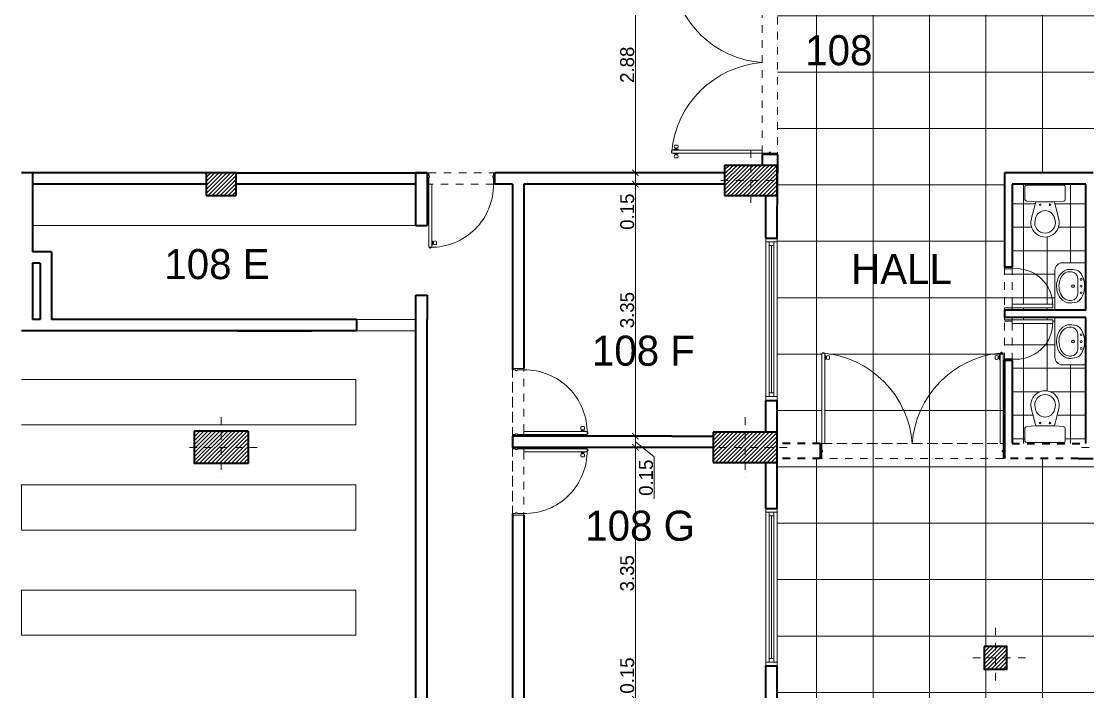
# Model space of a CAD drawing. Header units: millimetres. Extents: x 189.5 to 285.5, y -15 to 51.
# Drawn here: x 224.15 to 238.32, y 19.89 to 28.8 of the extents above; entities that cross this region are included whole.
import ezdxf
from ezdxf.enums import TextEntityAlignment as Align

# ---------------------------------------------------------------- set-up
doc = ezdxf.new("R2010")
doc.units = ezdxf.units.MM
doc.header["$LTSCALE"] = 0.005
doc.header["$MEASUREMENT"] = 0
for name, pattern in [('ACAD_ISO02W100', [15, 12, -3]), ('ACAD_ISO10W100', [18, 12, -3, 0, -3]), ('HIDDEN', [0.375, 0.25, -0.125])]:
    doc.linetypes.add(name, pattern=pattern)
for name, color, linetype, lineweight in [('Aux', 1, 'Continuous', 9), ('columna', 6, 'Continuous', 40), ('cotas', 1, 'Continuous', 15), ('ejes', 1, 'ACAD_ISO10W100', 9), ('Hatch', 11, 'Continuous', 9), ('muebles', 2, 'Continuous', 20), ('muro', 5, 'Continuous', 40), ('proy', 1, 'ACAD_ISO02W100', 9), ('pu-ven', 2, 'Continuous', 20), ('reforzamiento', 5, 'ACAD_ISO10W100', 40)]:
    doc.layers.add(name, color=color, linetype=linetype, lineweight=lineweight)
doc.layers.add('text', color=1, linetype='Continuous')
doc.styles.get("Standard").update_dxf_attribs({"font": 'ERASMD.TTF', "height": 0.185})
doc.dimstyles.get("Standard").update_dxf_attribs({"dimtxt": 0.15, "dimasz": 0.085, "dimexe": 0.07, "dimexo": 0.4, "dimgap": 0.015, "dimtad": 1, "dimzin": 1, "dimdsep": 46, "dimtxsty": 'Standard', "dimblk": 'ARCHTICK', "dimcen": 0, "dimclrd": 256, "dimclre": 256, "dimclrt": 2, "dimadec": 0, "dimazin": 0, "dimtfac": 1, "dimtix": 1, "dimtmove": 0, "dimatfit": 0, "dimfxl": 1, "dimlwd": -1, "dimlwe": -1, "dimarcsym": 0})
pattern_1 = [(45, (-337.533465, 81.375706), (-0.0265165043, 0.0265165043), [])]
pattern_2 = [(0, (-337.5335, 81.3757), (0, 0.75), []), (90, (-337.5335, 81.3757), (-0.75, 5e-17), [])]

# ---------------------------------------------------------------- blocks, each defined once
blk = doc.blocks.new('_ArchTick')
at = {"color": 0, "linetype": 'ByBlock', "const_width": 0.15}
blk.add_lwpolyline([(-0.5, -0.5), (0.5, 0.5)], dxfattribs=at)
blk = doc.blocks.new('*D203')
at = {"layer": 'cotas', "transparency": 16777216}
for p, q in [((232.408, 29.661), (232.238, 29.661)), ((232.308, 29.661), (232.308, 26.786)), ((232.273, 26.786), (232.238, 26.786))]:
    blk.add_line(p, q, dxfattribs=at)
at = {"layer": 'Defpoints', "color": 0, "transparency": 16777216}
for p in [(232.808, 29.661), (232.308, 26.786), (232.673, 26.786)]:
    blk.add_point(p, dxfattribs=at)
at = {"layer": 'cotas', "transparency": 16777216, "xscale": 0.085, "yscale": 0.085, "zscale": 0.085}
for p, rotation in [((232.308, 29.661), 90), ((232.308, 26.786), 270)]:
    blk.add_blockref('_ArchTick', p, dxfattribs=dict(at, rotation=rotation))
at = {"layer": 'cotas', "color": 2, "transparency": 16777216, "insert": (232.2, 28.224), "char_height": 0.185, "attachment_point": 5, "rotation": 90}
blk.add_mtext('2.88', dxfattribs=at)
blk = doc.blocks.new('*D204')
at = {"layer": 'cotas', "transparency": 16777216}
for p, q in [((232.273, 26.786), (232.238, 26.786)), ((232.308, 26.786), (232.308, 26.871)), ((232.308, 26.786), (232.308, 26.636)), ((232.273, 26.636), (232.238, 26.636)), ((232.308, 26.636), (232.308, 26.551))]:
    blk.add_line(p, q, dxfattribs=at)
at = {"layer": 'Defpoints', "color": 0, "transparency": 16777216}
for p in [(232.673, 26.786), (232.308, 26.636), (232.673, 26.636)]:
    blk.add_point(p, dxfattribs=at)
at = {"layer": 'cotas', "transparency": 16777216, "xscale": 0.085, "yscale": 0.085, "zscale": 0.085}
for p, rotation in [((232.308, 26.786), 270), ((232.308, 26.636), 90)]:
    blk.add_blockref('_ArchTick', p, dxfattribs=dict(at, rotation=rotation))
at = {"layer": 'cotas', "color": 2, "transparency": 16777216, "insert": (232.2, 26.27), "char_height": 0.185, "attachment_point": 5, "rotation": 90}
blk.add_mtext('0.15', dxfattribs=at)
blk = doc.blocks.new('*D205')
at = {"layer": 'cotas', "transparency": 16777216}
for p, q in [((232.273, 26.636), (232.238, 26.636)), ((232.308, 26.636), (232.308, 23.286)), ((232.392, 23.286), (232.238, 23.286))]:
    blk.add_line(p, q, dxfattribs=at)
at = {"layer": 'Defpoints', "color": 0, "transparency": 16777216}
for p in [(232.673, 26.636), (232.308, 23.286), (232.792, 23.286)]:
    blk.add_point(p, dxfattribs=at)
at = {"layer": 'cotas', "transparency": 16777216, "xscale": 0.085, "yscale": 0.085, "zscale": 0.085}
for p, rotation in [((232.308, 26.636), 90), ((232.308, 23.286), 270)]:
    blk.add_blockref('_ArchTick', p, dxfattribs=dict(at, rotation=rotation))
at = {"layer": 'cotas', "color": 2, "transparency": 16777216, "insert": (232.2, 24.961), "char_height": 0.185, "attachment_point": 5, "rotation": 90}
blk.add_mtext('3.35', dxfattribs=at)
blk = doc.blocks.new('*D206')
at = {"layer": 'cotas', "transparency": 16777216}
for p, q in [((232.392, 23.286), (232.238, 23.286)), ((232.308, 23.286), (232.308, 23.371)), ((232.308, 23.286), (232.308, 23.136)), ((232.308, 23.286), (232.308, 23.136)), ((232.392, 23.136), (232.238, 23.136)), ((232.308, 23.211), (232.557, 23.011)), ((232.308, 23.136), (232.308, 23.051)), ((232.557, 23.011), (232.557, 22.452))]:
    blk.add_line(p, q, dxfattribs=at)
at = {"layer": 'Defpoints', "color": 0, "transparency": 16777216}
for p in [(232.792, 23.286), (232.308, 23.136), (232.792, 23.136)]:
    blk.add_point(p, dxfattribs=at)
at = {"layer": 'cotas', "transparency": 16777216, "xscale": 0.085, "yscale": 0.085, "zscale": 0.085}
for p, rotation in [((232.308, 23.286), 270), ((232.308, 23.136), 90)]:
    blk.add_blockref('_ArchTick', p, dxfattribs=dict(at, rotation=rotation))
at = {"layer": 'cotas', "color": 2, "transparency": 16777216, "insert": (232.45, 22.732), "char_height": 0.185, "attachment_point": 5, "rotation": 90}
blk.add_mtext('0.15', dxfattribs=at)
blk = doc.blocks.new('*D207')
at = {"layer": 'cotas', "transparency": 16777216}
for p, q in [((232.392, 23.136), (232.238, 23.136)), ((232.308, 23.136), (232.308, 19.786)), ((232.392, 19.786), (232.238, 19.786))]:
    blk.add_line(p, q, dxfattribs=at)
at = {"layer": 'Defpoints', "color": 0, "transparency": 16777216}
for p in [(232.792, 23.136), (232.308, 19.786), (232.792, 19.786)]:
    blk.add_point(p, dxfattribs=at)
at = {"layer": 'cotas', "transparency": 16777216, "xscale": 0.085, "yscale": 0.085, "zscale": 0.085}
for p, rotation in [((232.308, 23.136), 90), ((232.308, 19.786), 270)]:
    blk.add_blockref('_ArchTick', p, dxfattribs=dict(at, rotation=rotation))
at = {"layer": 'cotas', "color": 2, "transparency": 16777216, "insert": (232.2, 21.461), "char_height": 0.185, "attachment_point": 5, "rotation": 90}
blk.add_mtext('3.35', dxfattribs=at)
blk = doc.blocks.new('*D208')
at = {"layer": 'cotas', "transparency": 16777216}
for p, q in [((232.308, 19.786), (232.308, 19.871)), ((232.392, 19.786), (232.238, 19.786)), ((232.308, 19.786), (232.308, 19.636)), ((232.392, 19.636), (232.238, 19.636)), ((232.308, 19.636), (232.308, 19.551))]:
    blk.add_line(p, q, dxfattribs=at)
at = {"layer": 'Defpoints', "color": 0, "transparency": 16777216}
for p in [(232.792, 19.786), (232.308, 19.636), (232.792, 19.636)]:
    blk.add_point(p, dxfattribs=at)
at = {"layer": 'cotas', "transparency": 16777216, "xscale": 0.085, "yscale": 0.085, "zscale": 0.085}
for p, rotation in [((232.308, 19.786), 270), ((232.308, 19.636), 90)]:
    blk.add_blockref('_ArchTick', p, dxfattribs=dict(at, rotation=rotation))
at = {"layer": 'cotas', "color": 2, "transparency": 16777216, "insert": (232.2, 20.101), "char_height": 0.185, "attachment_point": 5, "rotation": 90}
blk.add_mtext('0.15', dxfattribs=at)

msp = doc.modelspace()

# ---------------------------------------------------------------- hatches: boundary and pattern name
at = {"layer": 'Hatch'}
h = msp.add_hatch(dxfattribs=at)
h.set_pattern_fill('NET', color=256, scale=6, style=0)
h.set_pattern_definition(pattern_2)
h.paths.add_polyline_path([(251.589, 29.636), (251.589, 29.811), (251.542, 29.811), (250.739, 29.811), (247.989, 29.811), (247.989, 29.561), (247.259, 29.561), (247.259, 29.811), (246.739, 29.811), (245.119, 29.811), (244.419, 29.811), (244.419, 34.202), (244.419, 34.202), (244.419, 35.081), (244.419, 35.081), (244.419, 35.231), (244.419, 35.244), (244.419, 35.263), (244.419, 36.131), (244.419, 36.131), (244.419, 40.436), (243.044, 40.436), (243.044, 36.334), (243.044, 36.322), (243.044, 36.302), (243.044, 35.434), (243.044, 35.434), (243.044, 29.811), (241.044, 29.811), (241.026, 29.811), (240.254, 29.811), (239.109, 29.811), (239.109, 29.561), (238.379, 29.561), (238.379, 29.66), (238.361, 29.66), (237.589, 29.66), (237.589, 29.661), (234.194, 29.661), (234.194, 29.586), (234.195, 29.46), (234.195, 29.46), (234.195, 27.05), (234.195, 26.786), (234.192, 25.919), (234.192, 23.761), (234.192, 23.286), (234.192, 23.186), (234.764, 23.186), (234.764, 23.186), (234.784, 23.186), (234.784, 24.393), (234.824, 24.393), (234.824, 24.388, -0.361107), (235.988, 23.186, -0.36511), (237.154, 24.39), (237.154, 24.393), (237.169, 24.393), (237.169, 24.394, -1.126482), (237.186, 24.393), (237.214, 24.393), (237.214, 24.831), (237.214, 24.861), (237.214, 24.961), (237.214, 25.531), (237.214, 26.786), (238.394, 26.786), (238.394, 26.886), (239.094, 26.886), (239.094, 26.779), (239.694, 26.779), (239.694, 26.786), (240.994, 26.786), (240.994, 26.586), (242.094, 26.586), (242.094, 27.09, -0.414214), (242.069, 27.115, -1), (242.119, 27.115, -0.414214), (242.094, 27.09), (242.094, 26.586), (243.294, 26.586), (243.319, 26.586), (243.319, 26.536), (243.969, 26.536), (243.969, 26.586), (243.994, 26.586), (245.494, 26.586), (245.494, 26.786), (247.539, 26.786), (247.539, 26.886), (248.239, 26.886), (248.239, 26.486), (248.189, 26.486), (248.189, 23.186), (248.709, 23.186), (248.709, 24.291), (248.695, 24.319, -0.533094), (248.625, 24.331, -0.533094), (248.695, 24.343), (248.709, 24.371), (248.709, 24.393), (248.749, 24.393), (248.749, 24.388, -0.361107), (249.913, 23.186, -0.36511), (251.079, 24.39), (251.079, 24.393), (251.094, 24.393), (251.094, 24.394, -1.126482), (251.111, 24.393), (251.119, 24.393), (251.119, 24.371), (251.133, 24.343, -0.533094), (251.203, 24.331, -0.533094), (251.133, 24.319), (251.119, 24.291), (251.119, 23.286), (251.639, 23.286), (251.639, 26.436), (251.589, 26.436), (251.589, 26.836), (251.589, 26.856), (251.589, 27.736)])
h.paths.add_polyline_path([(237.176, 24.386, -0.994515), (237.179, 24.403, -1.001182), (237.176, 24.386, -0.002159)], flags=17)
h.paths.add_polyline_path([(248.703, 24.331, -0.645497), (248.625, 24.331, -0.645497)], flags=17)
h.paths.add_polyline_path([(251.101, 24.386, -0.00258), (251.101, 24.386, -0.008851), (251.101, 24.386, -363.638745), (251.101, 24.386, -115.199199)], flags=17)
h.paths.add_polyline_path([(251.203, 24.331, -0.645497), (251.125, 24.331, -0.645497)], flags=16)
h.paths.add_polyline_path([(251.119, 24.39), (251.084, 24.39, 0.366205), (249.913, 23.186), (251.119, 23.186)], flags=16)
h.paths.add_polyline_path([(251.065, 24.343), (251.074, 24.361), (251.074, 24.301), (251.065, 24.319, -0.533094), (250.995, 24.331, -0.533094)], flags=0)
h.paths.add_polyline_path([(251.064, 24.321), (251.054, 24.321), (251.054, 24.301), (251.064, 24.301)], flags=0)
h.paths.add_polyline_path([(248.814, 24.379), (248.814, 24.311, -0.337682), (248.763, 24.319), (248.749, 24.291), (248.749, 23.186), (249.913, 23.186, 0.34701)], flags=16)
h.paths.add_polyline_path([(251.109, 23.096), (251.119, 23.096), (251.119, 23.186), (248.709, 23.186), (248.709, 23.096), (248.719, 23.096), (248.719, 23.076), (248.709, 23.076), (248.709, 22.986), (251.119, 22.986), (251.119, 23.076), (251.109, 23.076)])
h.paths.add_polyline_path([(237.194, 24.39), (237.159, 24.39, 0.366205), (235.988, 23.186), (237.154, 23.186), (237.194, 23.186)], flags=17)
h.paths.add_polyline_path([(237.14, 24.343), (237.149, 24.361), (237.149, 24.301), (237.14, 24.319, -0.533094), (237.07, 24.331, -0.533094)], flags=16)
h.paths.add_polyline_path([(237.139, 24.321), (237.129, 24.321), (237.129, 24.301), (237.139, 24.301)], flags=16)
h.paths.add_polyline_path([(234.889, 24.379), (234.889, 24.311, -0.337682), (234.838, 24.319), (234.824, 24.291), (234.824, 23.186), (235.988, 23.186, 0.34701)], flags=16)
h.paths.add_polyline_path([(237.184, 23.096), (237.194, 23.096), (237.194, 23.186), (234.784, 23.186), (234.784, 23.096), (234.794, 23.096), (234.794, 23.076), (234.794, 23.076), (234.784, 23.076), (234.784, 22.986), (237.194, 22.986), (237.194, 23.076), (237.184, 23.076)])
h.paths.add_polyline_path([(243.41, 38.19), (244.053, 38.19), (244.053, 37.907), (243.41, 37.907)], flags=24)
h.paths.add_polyline_path([(248.983, 29.141), (248.983, 29.727), (249.266, 29.727), (249.266, 29.141)], flags=24)
h.paths.add_polyline_path([(248.983, 28.03), (248.983, 28.662), (249.266, 28.662), (249.266, 28.03)], flags=24)
h.paths.add_polyline_path([(248.983, 24.732), (248.983, 25.335), (249.266, 25.335), (249.266, 24.732)], flags=24)
h.paths.add_polyline_path([(244.842, 29.211), (244.842, 29.798), (245.126, 29.798), (245.126, 29.211)], flags=24)
h.paths.add_polyline_path([(244.842, 27.898), (244.842, 28.499), (245.126, 28.499), (245.126, 27.898)], flags=24)
h.paths.add_polyline_path([(239.754, 27.979), (239.754, 28.612), (240.037, 28.612), (240.037, 27.979)], flags=24)
h = msp.add_hatch(dxfattribs=at)
h.set_pattern_fill('ANSI31', color=256, scale=0.3, style=0)
h.set_pattern_definition(pattern_1)
h.paths.add_polyline_path([(227.004, 26.786), (226.604, 26.786), (226.604, 26.486), (227.004, 26.486)])
h = msp.add_hatch(dxfattribs=at)
h.set_pattern_fill('ANSI31', color=256, scale=0.3, style=0)
h.set_pattern_definition(pattern_1)
h.paths.add_polyline_path([(233.843, 26.886), (233.494, 26.886), (233.494, 26.686), (233.843, 26.686)])
h.paths.add_polyline_path([(234.194, 26.886), (233.843, 26.886), (233.843, 26.686), (234.194, 26.686)])
h.paths.add_polyline_path([(234.194, 26.686), (233.843, 26.686), (233.843, 26.486), (234.194, 26.486)])
h.paths.add_polyline_path([(233.843, 26.686), (233.494, 26.686), (233.494, 26.486), (233.843, 26.486)])
h = msp.add_hatch(dxfattribs=at)
h.set_pattern_fill('NET', color=256, scale=2.5)
h.set_pattern_definition([(0, (-337.53346, 81.3757), (0, 0.3125), []), (90, (-337.53346, 81.3757), (-0.3125, 2e-17), [])])
h.paths.add_polyline_path([(237.314, 25.511), (237.314, 25.041), (237.854, 25.041, 0.435869)])
h.paths.add_polyline_path([(237.854, 25.041), (237.854, 25.041), (237.854, 25.035, -0.009411), (237.854, 25.016), (237.854, 24.991), (237.314, 24.991), (237.314, 24.961), (237.883, 24.961), (237.883, 25.49, -0.414214), (237.983, 25.59), (238.294, 25.59), (238.294, 26.636), (237.314, 26.636), (237.314, 25.531), (237.314, 25.511, -0.435869)])
h.paths.add_polyline_path([(237.57, 26.166), (237.628, 26.399), (237.504, 26.411, -0.385714), (237.486, 26.431), (237.486, 26.603, -0.414214), (237.506, 26.623), (238, 26.623, -0.414214), (238.02, 26.603), (238.02, 26.431, -0.385714), (238.002, 26.411), (237.878, 26.399), (237.935, 26.166, -1.276967)], flags=16)
h.paths.add_polyline_path([(237.619, 26.155), (237.627, 26.186, -0.344187), (237.753, 26.284, -0.344187), (237.879, 26.186), (237.887, 26.155, -0.488742), (237.753, 25.983, -0.488742)], flags=0)
h.paths.add_polyline_path([(237.678, 26.363, -1), (237.698, 26.363, -1)], flags=0)
h.paths.add_polyline_path([(237.808, 26.363, -1), (237.828, 26.363, -1)], flags=0)
h.paths.add_polyline_path([(237.314, 25.511), (237.214, 25.511), (237.214, 24.991), (237.314, 24.991), (237.314, 25.041)])
h.paths.add_polyline_path([(237.314, 24.311, 0.435869), (237.854, 24.781), (237.314, 24.781)])
h.paths.add_polyline_path([(237.314, 24.781), (237.314, 24.831), (237.214, 24.831), (237.214, 24.311), (237.314, 24.311)])
h.paths.add_polyline_path([(237.883, 24.333), (237.883, 24.861), (237.314, 24.861), (237.314, 24.831), (237.854, 24.831), (237.854, 24.806, -0.009411), (237.854, 24.788), (237.854, 24.781), (237.854, 24.781, -0.435869), (237.314, 24.311), (237.314, 24.291), (237.314, 23.186), (238.294, 23.186), (238.294, 24.233), (237.983, 24.233, -0.414214)])
h.paths.add_polyline_path([(237.935, 23.656), (237.878, 23.423), (238.002, 23.411, -0.385714), (238.02, 23.391), (238.02, 23.219, -0.414214), (238, 23.199), (237.506, 23.199, -0.414214), (237.486, 23.219), (237.486, 23.391, -0.385714), (237.504, 23.411), (237.628, 23.423), (237.57, 23.656, -1.276967)], flags=16)
h.paths.add_polyline_path([(237.887, 23.668), (237.879, 23.637, -0.344187), (237.753, 23.538, -0.344187), (237.627, 23.637), (237.619, 23.668, -0.488742), (237.753, 23.839, -0.488742)], flags=0)
h.paths.add_polyline_path([(237.828, 23.459, -1), (237.808, 23.459, -1)], flags=0)
h.paths.add_polyline_path([(237.698, 23.459, -1), (237.678, 23.459, -1)], flags=0)
h = msp.add_hatch(dxfattribs=at)
h.set_pattern_fill('NET', color=256, scale=6, style=0)
h.set_pattern_definition(pattern_2)
h.paths.add_polyline_path([(252.104, 22.986, -2.414214), (252.102, 22.987), (252.089, 22.987), (252.089, 22.986), (251.639, 22.986), (251.139, 22.986), (248.709, 22.986), (248.689, 22.986), (247.989, 22.986), (247.539, 22.986), (246.544, 22.986), (245.694, 22.986), (245.394, 22.986), (243.744, 22.986), (242.744, 22.986), (240.994, 22.986), (240.694, 22.986), (239.844, 22.986), (238.794, 22.986), (238.394, 22.986), (238.194, 22.986), (237.214, 22.986), (234.784, 22.986), (234.764, 22.986), (234.764, 22.986), (234.192, 22.986), (234.192, 22.324), (234.192, 20.228), (234.192, 19.636), (234.192, 19.269), (234.192, 18.319), (234.192, 17.611), (234.192, 17.261), (234.092, 17.261), (234.092, 16.673), (234.092, 13.931), (234.092, 13.186), (234.092, 12.886), (234.092, 11.286), (237.544, 11.286), (237.544, 12.836), (237.294, 12.836), (236.894, 12.836), (236.894, 13.236), (237.294, 13.236), (237.544, 13.236), (237.544, 19.556), (252.119, 19.556), (252.119, 19.649), (252.071, 19.649), (252.119, 20.134), (252.119, 19.556), (257.464, 19.556), (257.464, 20.186), (257.164, 20.186), (257.164, 20.486), (257.264, 20.486), (257.264, 22.986), (256.714, 22.986), (255.337, 22.986, -0.419905), (254.648, 22.273), (254.648, 22.271), (254.641, 22.271), (254.641, 22.27, -1.126482), (254.628, 22.271), (254.622, 22.271), (254.622, 22.987), (254.601, 22.987), (254.601, 24.746), (257.264, 24.746), (257.264, 23.386), (257.414, 23.386), (257.414, 25.341), (257.264, 25.341), (257.264, 24.896), (251.789, 24.896), (251.789, 26.436), (251.639, 26.436), (251.639, 23.286), (251.789, 23.286), (251.789, 24.746), (254.451, 24.746), (254.451, 23.136), (252.833, 23.136), (252.833, 22.986), (252.818, 22.986, -0.419905), (252.13, 22.273), (252.13, 22.271), (252.122, 22.271), (252.122, 22.27, -1.126482), (252.11, 22.271), (252.104, 22.271)])
h.paths.add_polyline_path([(240.644, 20.486), (240.644, 20.186), (240.344, 20.186), (240.344, 20.486)], flags=17)
h.paths.add_polyline_path([(237.244, 20.186), (236.944, 20.186), (236.944, 20.486), (237.244, 20.486)], flags=17)
h.paths.add_polyline_path([(243.694, 20.486), (243.994, 20.486), (243.994, 20.186), (243.694, 20.186)], flags=17)
h.paths.add_polyline_path([(237.244, 16.936), (237.244, 16.636), (236.944, 16.636), (236.944, 16.936)], flags=16)
h.paths.add_polyline_path([(247.044, 20.486), (247.344, 20.486), (247.344, 20.186), (247.044, 20.186)], flags=17)
h.paths.add_polyline_path([(250.364, 20.486), (250.664, 20.486), (250.664, 20.186), (250.364, 20.186)], flags=17)
h.paths.add_polyline_path([(252.117, 22.276, -0.038968), (252.118, 22.276, -0.972815), (252.115, 22.264, -1.041803), (252.118, 22.276, -21.895407)], flags=17)
h.paths.add_polyline_path([(253.714, 20.486), (254.014, 20.486), (254.014, 20.186), (253.714, 20.186)], flags=17)
h.paths.add_polyline_path([(254.628, 22.27, 1796152.363669), (254.628, 22.27)], flags=16)
h.paths.add_polyline_path([(234.275, 19.113), (234.862, 19.113), (234.862, 18.83), (234.275, 18.83)], flags=24)
h.paths.add_polyline_path([(255.747, 22.375), (255.747, 22.962), (256.03, 22.962), (256.03, 22.375)], flags=24)
h.paths.add_polyline_path([(255.747, 20.955), (255.747, 21.588), (256.03, 21.588), (256.03, 20.955)], flags=24)
h.paths.add_polyline_path([(248.873, 22.273), (248.873, 22.878), (249.156, 22.878), (249.156, 22.273)], flags=24)
h.paths.add_polyline_path([(244.842, 22.364), (244.842, 22.969), (245.126, 22.969), (245.126, 22.364)], flags=24)
h.paths.add_polyline_path([(244.842, 21.435), (244.842, 22.038), (245.126, 22.038), (245.126, 21.435)], flags=24)
h.paths.add_polyline_path([(245.146, 20.29), (245.146, 20.895), (245.429, 20.895), (245.429, 20.29)], flags=24)
h.paths.add_polyline_path([(244.842, 19.555), (244.842, 20.188), (245.126, 20.188), (245.126, 19.555)], flags=25)
h.paths.add_polyline_path([(245.212, 16.998), (245.212, 19.897), (244.655, 19.897), (244.655, 16.998)], flags=25)
h = msp.add_hatch(dxfattribs=at)
h.set_pattern_fill('ANSI31', color=256, scale=0.3, style=0)
h.set_pattern_definition(pattern_1)
h.paths.add_polyline_path([(227.164, 23.351), (226.444, 23.351), (226.444, 22.921), (227.164, 22.921)])
h = msp.add_hatch(dxfattribs=at)
h.set_pattern_fill('ANSI31', color=256, scale=0.3, style=0)
h.set_pattern_definition(pattern_1)
h.paths.add_polyline_path([(233.768, 23.336), (233.342, 23.336), (233.342, 22.936), (233.768, 22.936)])
h.paths.add_polyline_path([(234.192, 23.286), (234.192, 23.336), (233.768, 23.336), (233.768, 23.136), (234.192, 23.136)])
h.paths.add_polyline_path([(234.192, 23.136), (233.843, 23.136), (233.768, 23.136), (233.768, 22.936), (234.192, 22.936), (234.192, 22.986)])
h = msp.add_hatch(dxfattribs=at)
h.set_pattern_fill('ANSI31', color=256, scale=0.3, style=0)
h.set_pattern_definition(pattern_1)
h.paths.add_polyline_path([(237.094, 20.486), (236.944, 20.486), (236.944, 20.336), (237.094, 20.336)])
h.paths.add_polyline_path([(237.244, 20.486), (237.094, 20.486), (237.094, 20.336), (237.244, 20.336)])
h.paths.add_polyline_path([(237.244, 20.336), (237.094, 20.336), (237.094, 20.186), (237.244, 20.186)])
h.paths.add_polyline_path([(237.094, 20.336), (236.944, 20.336), (236.944, 20.186), (237.094, 20.186)])

# ---------------------------------------------------------------- linework, layer by layer
at = {"layer": 'Aux'}
for p, q in [((232.789, 27.055), (232.789, 27.085)), ((232.789, 27.085), (232.791, 27.085)), ((232.82, 27.095), (232.84, 27.105)), ((232.82, 27.09), (232.82, 27.095)), ((232.82, 27.095), (232.88, 27.095)), ((232.87, 27.155), (232.83, 27.155)), ((232.83, 27.115), (232.87, 27.115)), ((232.84, 27.105), (232.84, 27.115)), ((232.84, 27.115), (232.86, 27.115)), ((232.84, 27.105), (232.86, 27.105)), ((232.86, 27.115), (232.86, 27.105)), ((232.86, 27.105), (232.88, 27.095)), ((232.88, 27.095), (232.88, 27.09)), ((232.791, 27.055), (232.789, 27.055)), ((232.82, 27.05), (232.82, 27.045)), ((232.82, 27.045), (232.84, 27.035)), ((232.82, 27.045), (232.88, 27.045)), ((232.83, 27.025), (232.87, 27.025)), ((232.87, 26.985), (232.83, 26.985)), ((232.84, 27.035), (232.84, 27.025)), ((232.84, 27.035), (232.86, 27.035)), ((232.84, 27.025), (232.86, 27.025)), ((232.86, 27.035), (232.88, 27.045)), ((232.86, 27.025), (232.86, 27.035)), ((232.88, 27.045), (232.88, 27.05)), ((237.619, 26.154), (237.627, 26.186)), ((237.887, 26.154), (237.879, 26.186)), ((229.567, 25.796), (229.567, 25.794)), ((229.567, 25.794), (229.597, 25.794)), ((229.577, 25.794), (229.577, 25.784)), ((229.577, 25.794), (229.577, 25.784)), ((229.587, 25.794), (229.587, 25.792)), ((229.587, 25.792), (229.587, 25.794)), ((229.597, 25.794), (229.597, 25.796)), ((229.607, 25.885), (229.602, 25.885)), ((229.602, 25.825), (229.607, 25.825)), ((229.607, 25.825), (229.607, 25.885)), ((229.617, 25.865), (229.607, 25.885)), ((229.607, 25.825), (229.617, 25.845)), ((229.627, 25.865), (229.617, 25.865)), ((229.617, 25.845), (229.617, 25.865)), ((229.617, 25.845), (229.627, 25.845)), ((229.627, 25.835), (229.627, 25.875)), ((229.627, 25.845), (229.627, 25.865)), ((229.667, 25.875), (229.667, 25.835)), ((234.087, 23.861), (234.087, 25.869)), ((234.147, 23.861), (234.147, 25.869)), ((238.187, 25.381), (238.187, 25.179)), ((238.187, 24.441), (238.187, 24.643)), ((234.789, 24.39), (234.789, 24.393)), ((234.789, 24.393), (234.819, 24.393)), ((234.819, 24.393), (234.819, 24.39)), ((237.189, 24.393), (237.159, 24.393)), ((237.159, 24.393), (237.159, 24.39)), ((237.169, 24.393), (237.169, 24.395)), ((237.169, 24.395), (237.169, 24.393)), ((237.179, 24.393), (237.179, 24.403)), ((237.179, 24.393), (237.179, 24.403)), ((237.189, 24.39), (237.189, 24.393)), ((234.824, 24.361), (234.829, 24.361)), ((234.829, 24.301), (234.824, 24.301)), ((234.829, 24.361), (234.839, 24.341)), ((234.829, 24.361), (234.829, 24.301)), ((234.839, 24.321), (234.829, 24.301)), ((234.839, 24.341), (234.839, 24.321)), ((234.839, 24.341), (234.849, 24.341)), ((234.849, 24.321), (234.839, 24.321)), ((234.849, 24.351), (234.849, 24.311)), ((234.849, 24.341), (234.849, 24.321)), ((234.889, 24.311), (234.889, 24.351)), ((237.089, 24.311), (237.089, 24.351)), ((237.129, 24.351), (237.129, 24.311)), ((237.139, 24.341), (237.129, 24.341)), ((237.129, 24.341), (237.129, 24.321)), ((237.129, 24.321), (237.139, 24.321)), ((237.149, 24.361), (237.139, 24.341)), ((237.139, 24.341), (237.139, 24.321)), ((237.139, 24.321), (237.149, 24.301)), ((237.154, 24.361), (237.149, 24.361)), ((237.149, 24.361), (237.149, 24.301)), ((237.149, 24.301), (237.154, 24.301)), ((237.619, 23.668), (237.627, 23.637)), ((237.887, 23.668), (237.879, 23.637)), ((231.588, 23.411), (231.628, 23.411)), ((231.598, 23.361), (231.578, 23.351)), ((231.638, 23.351), (231.578, 23.351)), ((231.578, 23.351), (231.578, 23.346)), ((231.628, 23.371), (231.588, 23.371)), ((231.618, 23.371), (231.598, 23.371)), ((231.598, 23.371), (231.598, 23.361)), ((231.618, 23.361), (231.598, 23.361)), ((231.618, 23.361), (231.618, 23.371)), ((231.638, 23.351), (231.618, 23.361)), ((231.638, 23.346), (231.638, 23.351)), ((231.67, 23.341), (231.667, 23.341)), ((231.667, 23.311), (231.67, 23.311)), ((231.67, 23.311), (231.67, 23.341)), ((231.67, 23.331), (231.672, 23.331)), ((231.672, 23.331), (231.67, 23.331)), ((231.67, 23.321), (231.68, 23.321)), ((231.67, 23.321), (231.68, 23.321)), ((231.667, 23.111), (231.67, 23.111)), ((231.67, 23.111), (231.67, 23.081)), ((231.67, 23.101), (231.68, 23.101)), ((231.67, 23.101), (231.68, 23.101)), ((231.578, 23.071), (231.578, 23.076)), ((231.638, 23.071), (231.578, 23.071)), ((231.598, 23.061), (231.578, 23.071)), ((231.628, 23.051), (231.588, 23.051)), ((231.588, 23.011), (231.628, 23.011)), ((231.598, 23.051), (231.598, 23.061)), ((231.618, 23.061), (231.598, 23.061)), ((231.618, 23.051), (231.598, 23.051)), ((231.638, 23.071), (231.618, 23.061)), ((231.618, 23.061), (231.618, 23.051)), ((231.638, 23.076), (231.638, 23.071)), ((231.67, 23.081), (231.667, 23.081)), ((231.67, 23.091), (231.672, 23.091)), ((231.672, 23.091), (231.67, 23.091)), ((234.087, 20.328), (234.087, 22.224)), ((234.147, 20.328), (234.147, 22.224))]:
    msp.add_line(p, q, dxfattribs=at)
for centre, radius in [((229.56, 26.634), 0.0025), ((237.688, 26.363), 0.01), ((237.818, 26.363), 0.01), ((238.232, 25.371), 0.0135), ((238.124, 25.28), 0.0181), ((238.232, 25.28), 0.0135), ((238.232, 25.19), 0.0135), ((238.124, 24.542), 0.0181), ((238.232, 24.633), 0.0135), ((238.232, 24.542), 0.0135), ((238.232, 24.452), 0.0135), ((237.688, 23.459), 0.01), ((237.818, 23.459), 0.01), ((230.83, 23.304), 0.0025), ((230.83, 23.119), 0.0025)]:
    msp.add_circle(centre, radius, dxfattribs=at)
for centre, radius, start, end in [((234.085, 29.551), 1.3, 185.5581, 266.0099), ((234.095, 26.949), 1.309, 94.3809, 174.9007), ((232.868, 27.135), 0.0425, 151.9275, 208.0725), ((232.833, 27.135), 0.0425, 331.9275, 28.0725), ((232.868, 27.005), 0.0425, 151.9275, 208.0725), ((232.833, 27.005), 0.0425, 331.9275, 28.0725), ((229.592, 26.626), 0.83, 269.2361, 0.7639), ((237.753, 26.154), 0.13, 90, 165.9713), ((237.753, 26.154), 0.13, 14.0287, 90), ((237.753, 26.121), 0.138, 166.1294, 270), ((237.753, 26.121), 0.138, 270, 13.8706), ((229.579, 25.792), 0.00846, 259.499, 357.8206), ((229.579, 25.792), 0.00846, 259.499, 357.8206), ((229.647, 25.838), 0.0425, 61.9275, 118.0725), ((229.647, 25.873), 0.0425, 241.9275, 298.0725), ((237.366, 25.025), 0.489, 358.9216, 96.0575), ((238.106, 25.317), 0.162, 107.3522, 164.7067), ((238.083, 25.154), 0.318, 86.5875, 94.6254), ((238.097, 25.381), 0.0902, 0, 86.5875), ((238.186, 25.28), 0.249, 161.4503, 209.3617), ((238.106, 25.244), 0.162, 211.7123, 245.4879), ((238.076, 25.179), 0.0902, 245.4879, 268.2317), ((238.083, 25.406), 0.318, 268.2317, 273.4125), ((238.097, 25.179), 0.0902, 273.4125, 0), ((237.366, 24.797), 0.489, 263.9425, 1.0784), ((238.186, 24.543), 0.249, 150.6383, 198.5497), ((238.106, 24.579), 0.162, 114.5121, 148.2877), ((238.076, 24.644), 0.0902, 91.7683, 114.5121), ((238.083, 24.416), 0.318, 86.5875, 91.7683), ((238.097, 24.643), 0.0902, 0, 86.5875), ((234.683, 23.086), 1.309, 4.3809, 84.9007), ((237.285, 23.096), 1.3, 95.5581, 176.0099), ((237.177, 24.394), 0.00846, 79.499, 177.8206), ((237.177, 24.394), 0.00846, 79.499, 177.8206), ((238.106, 24.506), 0.162, 195.2933, 252.6478), ((238.097, 24.441), 0.0902, 273.4125, 0), ((234.869, 24.313), 0.0425, 61.9275, 118.0725), ((234.869, 24.348), 0.0425, 241.9275, 298.0725), ((237.109, 24.313), 0.0425, 61.9275, 118.0725), ((237.109, 24.348), 0.0425, 241.9275, 298.0725), ((238.083, 24.668), 0.318, 265.3746, 273.4125), ((230.837, 23.336), 0.83, 359.2361, 90.7639), ((237.753, 23.701), 0.138, 90, 193.8706), ((237.753, 23.701), 0.138, 346.1294, 90), ((237.753, 23.668), 0.13, 194.0287, 270), ((237.753, 23.668), 0.13, 270, 345.9713), ((231.625, 23.391), 0.0425, 151.9275, 208.0725), ((231.59, 23.391), 0.0425, 331.9275, 28.0725), ((231.671, 23.323), 0.00846, 349.499, 87.8206), ((231.671, 23.323), 0.00846, 349.499, 87.8206), ((231.671, 23.1), 0.00846, 272.1794, 10.501), ((231.671, 23.1), 0.00846, 272.1794, 10.501), ((230.837, 23.086), 0.83, 269.2361, 0.7639), ((231.625, 23.031), 0.0425, 151.9275, 208.0725), ((231.59, 23.031), 0.0425, 331.9275, 28.0725)]:
    msp.add_arc(centre, radius, start, end, dxfattribs=at)
for p in [(228.592, 24.036), (224.148, 22.636), (228.592, 22.636), (224.148, 21.236), (228.592, 21.236)]:
    msp.add_point(p, dxfattribs=at)
at = {"layer": 'columna'}
for p, q in [((226.604, 26.786), (226.604, 26.486)), ((227.004, 26.786), (226.604, 26.786)), ((227.004, 26.486), (227.004, 26.786)), ((234.194, 26.886), (233.494, 26.886)), ((233.494, 26.886), (233.494, 26.486)), ((234.194, 26.486), (234.194, 26.886)), ((226.604, 26.486), (227.004, 26.486)), ((233.494, 26.486), (234.194, 26.486)), ((226.444, 23.351), (226.444, 22.921)), ((227.164, 23.351), (226.444, 23.351)), ((227.164, 23.351), (227.164, 22.921)), ((234.192, 23.336), (233.342, 23.336)), ((233.342, 23.336), (233.342, 22.936)), ((234.192, 22.936), (234.192, 23.336)), ((227.164, 22.921), (226.444, 22.921)), ((233.342, 22.936), (234.192, 22.936))]:
    msp.add_line(p, q, dxfattribs=at)
msp.add_lwpolyline([(236.944, 20.486), (236.944, 20.186), (237.244, 20.186), (237.244, 20.486)], close=True, dxfattribs=at)
at = {"layer": 'ejes'}
for p, q in [((233.843, 27.086), (233.843, 26.286)), ((233.443, 26.686), (234.243, 26.686)), ((226.804, 23.536), (226.804, 22.736)), ((233.768, 23.536), (233.768, 22.736)), ((227.284, 23.136), (226.324, 23.136)), ((233.292, 23.136), (233.342, 23.136)), ((234.324, 23.136), (233.363, 23.136)), ((233.843, 23.136), (234.243, 23.136)), ((238.939, 23.136), (238.219, 23.136)), ((238.939, 23.136), (238.219, 23.136)), ((237.094, 20.736), (237.094, 19.936)), ((237.494, 20.336), (236.694, 20.336))]:
    msp.add_line(p, q, dxfattribs=at)
at = {"layer": 'muebles'}
for p, q in [((237.486, 26.603), (237.486, 26.431)), ((238, 26.623), (237.506, 26.623)), ((238.02, 26.431), (238.02, 26.603)), ((237.628, 26.399), (237.504, 26.411)), ((237.628, 26.399), (237.57, 26.166)), ((237.878, 26.399), (237.628, 26.399)), ((238.002, 26.411), (237.878, 26.399)), ((237.878, 26.399), (237.935, 26.166)), ((238.294, 25.59), (237.983, 25.59)), ((237.883, 24.961), (237.883, 25.49)), ((237.942, 25.419), (237.936, 25.408)), ((237.883, 24.861), (237.883, 24.333)), ((237.942, 24.404), (237.936, 24.415)), ((238.294, 24.233), (237.983, 24.233)), ((237.628, 23.423), (237.57, 23.656)), ((237.878, 23.423), (237.935, 23.656)), ((237.486, 23.219), (237.486, 23.391)), ((237.628, 23.423), (237.504, 23.411)), ((237.878, 23.423), (237.628, 23.423)), ((238.002, 23.411), (237.878, 23.423)), ((238.02, 23.391), (238.02, 23.219)), ((238, 23.199), (237.506, 23.199))]:
    msp.add_line(p, q, dxfattribs=at)
at = {"layer": 'muebles', "linetype": 'ByBlock'}
for p, q in [((224.148, 24.036), (228.592, 24.036)), ((228.592, 24.036), (228.592, 23.436)), ((224.148, 23.436), (228.592, 23.436)), ((224.148, 22.636), (228.592, 22.636)), ((224.148, 22.036), (224.148, 22.636)), ((224.148, 22.636), (228.592, 22.636)), ((228.592, 22.636), (228.592, 22.036)), ((224.148, 22.036), (228.592, 22.036)), ((224.148, 21.236), (228.592, 21.236)), ((224.148, 20.636), (224.148, 21.236)), ((224.148, 21.236), (228.592, 21.236)), ((228.592, 21.236), (228.592, 20.636)), ((224.148, 20.636), (228.592, 20.636))]:
    msp.add_line(p, q, dxfattribs=at)
at = {"layer": 'muebles'}
for centre, radius, start, end in [((237.506, 26.603), 0.02, 90, 180), ((238, 26.603), 0.02, 0, 90), ((237.506, 26.431), 0.02, 180, 264.3693), ((238, 26.431), 0.02, 275.6307, 0), ((237.753, 26.121), 0.188, 166.1294, 13.8706), ((237.983, 25.49), 0.1, 90, 180), ((238.186, 25.28), 0.281, 152.8748, 209.3617), ((238.106, 25.317), 0.193, 110.7802, 148.2877), ((238.069, 25.413), 0.0902, 93.085, 110.7802), ((238.083, 25.154), 0.349, 75.7987, 93.085), ((238.147, 25.405), 0.0902, 41.0686, 75.7987), ((238.022, 25.297), 0.256, 10.6374, 41.0686), ((237.757, 25.28), 0.52, 352.9944, 7.0056), ((238.106, 25.244), 0.193, 211.7123, 253.7139), ((238.147, 25.155), 0.0902, 284.2013, 318.9314), ((238.022, 25.264), 0.256, 318.9314, 349.3626), ((238.083, 25.406), 0.349, 264.8092, 284.2013), ((238.186, 24.543), 0.281, 150.6383, 207.1252), ((238.106, 24.579), 0.193, 106.2861, 148.2877), ((238.083, 24.416), 0.349, 75.7987, 95.1908), ((238.147, 24.667), 0.0902, 41.0686, 75.7987), ((238.022, 24.558), 0.256, 10.6374, 41.0686), ((237.757, 24.542), 0.52, 352.9944, 7.0056), ((238.106, 24.506), 0.193, 211.7123, 249.2198), ((238.022, 24.526), 0.256, 318.9314, 349.3626), ((237.983, 24.333), 0.1, 180, 270), ((238.069, 24.41), 0.0902, 249.2198, 266.915), ((238.083, 24.668), 0.349, 266.915, 284.2013), ((238.147, 24.417), 0.0902, 284.2013, 318.9314), ((237.753, 23.701), 0.188, 346.1294, 193.8706), ((237.506, 23.391), 0.02, 95.6307, 180), ((238, 23.391), 0.02, 0, 84.3693), ((237.506, 23.219), 0.02, 180, 270), ((238, 23.219), 0.02, 270, 0)]:
    msp.add_arc(centre, radius, start, end, dxfattribs=at)
at = {"layer": 'muro'}
for p, q in [((233.995, 27.03), (233.994, 26.886)), ((234.195, 27.03), (233.995, 27.03)), ((234.195, 27.03), (234.195, 26.786)), ((226.604, 26.786), (224.148, 26.786)), ((237.214, 26.786), (237.214, 25.531)), ((238.394, 26.786), (237.214, 26.786)), ((226.604, 26.636), (224.298, 26.636)), ((229.392, 26.636), (227.004, 26.636)), ((237.314, 26.636), (237.314, 25.531)), ((238.294, 26.636), (237.314, 26.636)), ((238.294, 24.961), (238.294, 26.636)), ((234.042, 25.919), (234.192, 25.919)), ((234.042, 25.919), (234.192, 25.919)), ((237.314, 25.531), (237.214, 25.531)), ((238.294, 24.961), (237.214, 24.961)), ((237.214, 24.961), (237.214, 24.861)), ((228.602, 24.836), (228.602, 24.686)), ((238.294, 24.861), (237.214, 24.861)), ((238.294, 23.186), (238.294, 24.861)), ((237.314, 24.291), (237.214, 24.291)), ((237.214, 24.291), (237.214, 22.986)), ((237.314, 24.291), (237.314, 23.186)), ((234.042, 23.761), (234.192, 23.761)), ((234.042, 23.761), (234.192, 23.761)), ((234.042, 23.761), (234.192, 23.761)), ((234.764, 23.186), (234.764, 22.986)), ((238.194, 22.986), (238.394, 22.986)), ((234.042, 22.324), (234.192, 22.324)), ((234.042, 22.324), (234.192, 22.324)), ((234.042, 20.228), (234.192, 20.228)), ((234.042, 20.228), (234.192, 20.228))]:
    msp.add_line(p, q, dxfattribs=at)
at = {"layer": 'muro', "linetype": 'ByBlock'}
for p, q in [((224.298, 26.786), (224.298, 25.736)), ((229.392, 26.086), (229.392, 26.786)), ((229.542, 26.786), (229.392, 26.786)), ((229.542, 26.786), (229.542, 26.086)), ((230.442, 26.636), (230.442, 26.786)), ((233.494, 26.786), (230.442, 26.786)), ((234.192, 25.919), (234.195, 26.786)), ((230.677, 26.636), (230.442, 26.636)), ((230.677, 26.636), (230.677, 24.166)), ((233.494, 26.636), (230.827, 26.636)), ((230.827, 26.636), (230.827, 24.186)), ((234.042, 25.919), (234.042, 26.486)), ((229.392, 26.086), (229.542, 26.086)), ((224.548, 25.736), (224.298, 25.736)), ((224.548, 25.736), (224.548, 24.836)), ((224.398, 25.586), (224.298, 25.586)), ((224.298, 25.586), (224.298, 24.836)), ((224.398, 25.586), (224.398, 24.836)), ((224.298, 25.161), (224.298, 25.161)), ((229.392, 24.686), (229.392, 25.161)), ((229.392, 25.161), (229.542, 25.161)), ((229.542, 25.161), (229.542, 24.836)), ((224.398, 24.836), (224.298, 24.836)), ((228.602, 24.836), (224.548, 24.836)), ((229.542, 19.786), (229.542, 24.836)), ((228.602, 24.686), (224.148, 24.686)), ((229.392, 13.186), (229.392, 24.686)), ((234.042, 23.336), (234.042, 23.761)), ((234.192, 23.286), (234.192, 23.761)), ((230.677, 23.286), (230.677, 23.136)), ((232.792, 23.286), (230.677, 23.286)), ((233.342, 23.136), (230.677, 23.136)), ((234.192, 22.324), (234.192, 22.986)), ((234.042, 22.324), (234.042, 22.936)), ((230.677, 22.256), (230.677, 19.786)), ((230.827, 22.236), (230.827, 19.786)), ((234.042, 19.786), (234.042, 20.228)), ((234.192, 19.636), (234.192, 20.228))]:
    msp.add_line(p, q, dxfattribs=at)
at = {"layer": 'muro', "linetype": 'HIDDEN'}
for p, q in [((234.764, 23.186), (234.192, 23.186)), ((237.314, 23.186), (238.294, 23.186)), ((234.764, 22.986), (234.192, 22.986)), ((238.194, 22.986), (237.214, 22.986))]:
    msp.add_line(p, q, dxfattribs=at)
at = {"layer": 'proy'}
for p, q in [((233.995, 27.05), (233.995, 29.46)), ((234.195, 29.46), (234.195, 27.05)), ((234.195, 27.05), (233.995, 27.05)), ((229.562, 26.746), (229.562, 26.786)), ((229.562, 26.786), (230.422, 26.786)), ((230.422, 26.786), (230.422, 26.746)), ((229.562, 26.636), (229.562, 26.726)), ((230.422, 26.726), (230.422, 26.636)), ((230.422, 26.636), (229.562, 26.636)), ((237.214, 25.531), (237.214, 24.991)), ((237.314, 25.531), (237.314, 25.041)), ((237.214, 24.291), (237.214, 24.831)), ((237.314, 24.291), (237.314, 24.781)), ((230.677, 23.306), (230.677, 24.166)), ((230.677, 24.166), (230.677, 24.166)), ((230.677, 24.166), (230.677, 23.306)), ((230.717, 24.166), (230.677, 24.166)), ((230.827, 23.346), (230.827, 24.166)), ((230.677, 23.306), (230.717, 23.306)), ((230.677, 23.306), (230.677, 23.306)), ((230.677, 23.116), (230.717, 23.116)), ((230.677, 23.116), (230.677, 23.116)), ((230.677, 23.116), (230.677, 22.256)), ((230.677, 22.256), (230.677, 23.116)), ((234.784, 23.096), (234.784, 23.186)), ((234.784, 23.186), (237.194, 23.186)), ((234.784, 22.986), (234.784, 23.186)), ((234.784, 23.186), (234.784, 23.186)), ((234.824, 23.186), (237.154, 23.186)), ((237.194, 23.186), (237.194, 22.986)), ((237.194, 23.186), (237.194, 23.186)), ((230.827, 23.076), (230.827, 22.256)), ((234.784, 22.986), (234.784, 23.076)), ((234.784, 23.076), (234.784, 23.076)), ((237.194, 22.986), (234.784, 22.986)), ((237.194, 22.986), (234.784, 22.986)), ((237.194, 23.096), (237.194, 23.096)), ((237.194, 23.076), (237.194, 22.986)), ((230.677, 22.256), (230.677, 22.256)), ((230.717, 22.256), (230.677, 22.256))]:
    msp.add_line(p, q, dxfattribs=at)
at = {"layer": 'pu-ven'}
for p, q in [((232.791, 27.05), (232.791, 27.09)), ((232.791, 27.09), (233.995, 27.09)), ((233.995, 27.09), (233.995, 27.05)), ((233.995, 27.05), (232.791, 27.05)), ((234.085, 27.05), (233.995, 27.05)), ((233.995, 27.05), (233.995, 27.03)), ((233.995, 27.03), (234.195, 27.03)), ((234.105, 27.06), (234.085, 27.06)), ((234.085, 27.06), (234.085, 27.05)), ((234.105, 27.05), (234.105, 27.06)), ((234.195, 27.05), (234.105, 27.05)), ((234.195, 27.03), (234.195, 27.05)), ((226.604, 26.786), (224.298, 26.786)), ((229.392, 26.786), (227.004, 26.786)), ((229.542, 26.636), (229.542, 26.786)), ((229.542, 26.786), (229.562, 26.786)), ((229.562, 26.786), (229.562, 26.746)), ((230.442, 26.786), (230.422, 26.786)), ((230.422, 26.786), (230.422, 26.746)), ((230.442, 26.636), (230.442, 26.786)), ((229.562, 26.746), (229.572, 26.746)), ((229.572, 26.726), (229.562, 26.726)), ((229.562, 26.726), (229.562, 26.636)), ((229.572, 26.746), (229.572, 26.726)), ((230.422, 26.746), (230.412, 26.746)), ((230.412, 26.746), (230.412, 26.726)), ((230.412, 26.726), (230.422, 26.726)), ((230.422, 26.726), (230.422, 26.636)), ((226.604, 26.636), (224.298, 26.636)), ((229.392, 26.636), (227.004, 26.636)), ((229.562, 26.636), (229.542, 26.636)), ((229.562, 26.636), (229.562, 25.796)), ((229.602, 26.636), (229.562, 26.636)), ((229.602, 25.796), (229.602, 26.636)), ((230.422, 26.636), (230.442, 26.636)), ((229.392, 26.086), (224.298, 26.086)), ((229.562, 25.796), (229.602, 25.796)), ((234.042, 25.919), (234.042, 23.761)), ((234.042, 25.869), (234.192, 25.869)), ((234.087, 25.819), (234.087, 25.869)), ((234.087, 25.819), (234.147, 25.819)), ((234.117, 23.861), (234.117, 25.819)), ((234.147, 25.819), (234.147, 25.869)), ((234.192, 25.919), (234.192, 23.761)), ((237.314, 25.511), (237.214, 25.511)), ((237.314, 25.511), (237.314, 25.531)), ((237.314, 24.991), (237.214, 24.991)), ((237.214, 24.991), (237.214, 24.961)), ((237.314, 24.991), (237.314, 25.041)), ((237.314, 25.041), (237.854, 25.041)), ((237.314, 24.991), (237.854, 24.991)), ((237.314, 24.961), (237.314, 24.991)), ((237.854, 24.994), (237.854, 25.044)), ((237.214, 24.831), (237.214, 24.861)), ((237.314, 24.831), (237.214, 24.831)), ((237.314, 24.861), (237.314, 24.831)), ((237.314, 24.831), (237.314, 24.781)), ((237.314, 24.831), (237.854, 24.831)), ((237.854, 24.829), (237.854, 24.779)), ((237.314, 24.781), (237.854, 24.781)), ((234.784, 23.186), (234.784, 24.39)), ((234.784, 24.39), (234.824, 24.39)), ((234.824, 24.39), (234.824, 23.186)), ((237.194, 24.39), (237.154, 24.39)), ((237.154, 24.39), (237.154, 23.186)), ((237.194, 23.186), (237.194, 24.39)), ((237.314, 24.311), (237.214, 24.311)), ((237.214, 24.311), (237.214, 24.291)), ((237.314, 24.311), (237.314, 24.291)), ((230.827, 24.186), (230.677, 24.186)), ((230.677, 24.186), (230.677, 24.166)), ((230.677, 24.166), (230.717, 24.166)), ((230.717, 24.166), (230.717, 24.156)), ((230.717, 24.156), (230.737, 24.156)), ((230.737, 24.156), (230.737, 24.166)), ((230.737, 24.166), (230.827, 24.166)), ((230.827, 24.166), (230.827, 24.186)), ((234.042, 23.811), (234.192, 23.811)), ((234.087, 23.861), (234.147, 23.861)), ((234.087, 23.861), (234.087, 23.811)), ((234.147, 23.861), (234.147, 23.811)), ((230.677, 23.286), (230.677, 23.306)), ((230.677, 23.306), (230.717, 23.306)), ((230.827, 23.286), (230.677, 23.286)), ((230.717, 23.306), (230.717, 23.316)), ((230.717, 23.316), (230.737, 23.316)), ((230.737, 23.316), (230.737, 23.306)), ((230.737, 23.306), (230.827, 23.306)), ((231.667, 23.346), (230.827, 23.346)), ((230.827, 23.346), (230.827, 23.306)), ((230.827, 23.306), (231.667, 23.306)), ((230.827, 23.306), (230.827, 23.286)), ((231.667, 23.306), (231.667, 23.346)), ((230.827, 23.136), (230.677, 23.136)), ((230.677, 23.136), (230.677, 23.116)), ((230.677, 23.116), (230.717, 23.116)), ((230.717, 23.116), (230.717, 23.106)), ((230.717, 23.106), (230.737, 23.106)), ((230.737, 23.106), (230.737, 23.116)), ((230.737, 23.116), (230.827, 23.116)), ((230.827, 23.116), (230.827, 23.136)), ((230.827, 23.116), (231.667, 23.116)), ((230.827, 23.076), (230.827, 23.116)), ((231.667, 23.116), (231.667, 23.076)), ((234.764, 23.186), (234.764, 22.986)), ((234.784, 23.186), (234.764, 23.186)), ((234.764, 23.186), (234.764, 22.986)), ((234.784, 23.186), (234.764, 23.186)), ((234.784, 23.096), (234.784, 23.186)), ((234.784, 23.096), (234.784, 23.186)), ((234.824, 23.186), (234.784, 23.186)), ((237.154, 23.186), (237.194, 23.186)), ((237.194, 23.096), (237.194, 23.186)), ((237.194, 23.186), (237.214, 23.186)), ((237.194, 23.096), (237.194, 23.186)), ((237.194, 23.186), (237.214, 23.186)), ((237.214, 23.186), (237.214, 22.986)), ((237.214, 23.186), (237.214, 22.986)), ((231.667, 23.076), (230.827, 23.076)), ((234.764, 22.986), (234.784, 22.986)), ((234.764, 22.986), (234.784, 22.986)), ((234.794, 23.096), (234.784, 23.096)), ((234.794, 23.096), (234.784, 23.096)), ((234.784, 22.986), (234.784, 23.076)), ((234.784, 23.076), (234.794, 23.076)), ((234.784, 22.986), (234.784, 23.076)), ((234.784, 23.076), (234.794, 23.076)), ((234.794, 23.076), (234.794, 23.096)), ((234.794, 23.076), (234.794, 23.096)), ((237.184, 23.076), (237.184, 23.096)), ((237.184, 23.096), (237.194, 23.096)), ((237.184, 23.076), (237.184, 23.096)), ((237.184, 23.096), (237.194, 23.096)), ((237.194, 23.076), (237.184, 23.076)), ((237.194, 23.076), (237.184, 23.076)), ((237.194, 22.986), (237.194, 23.076)), ((237.194, 23.076), (237.194, 23.076)), ((237.214, 22.986), (237.194, 22.986)), ((237.214, 22.986), (237.194, 22.986)), ((230.677, 22.236), (230.677, 22.256)), ((230.677, 22.256), (230.717, 22.256)), ((230.717, 22.256), (230.717, 22.266)), ((230.717, 22.266), (230.737, 22.266)), ((230.737, 22.266), (230.737, 22.256)), ((230.737, 22.256), (230.827, 22.256)), ((230.827, 22.256), (230.827, 22.236)), ((234.042, 22.324), (234.042, 20.228)), ((234.042, 22.274), (234.192, 22.274)), ((234.087, 22.224), (234.087, 22.274)), ((234.147, 22.224), (234.147, 22.274)), ((234.192, 22.324), (234.192, 20.228)), ((230.827, 22.236), (230.677, 22.236)), ((234.087, 22.224), (234.147, 22.224)), ((234.117, 20.328), (234.117, 22.224)), ((234.042, 20.278), (234.192, 20.278)), ((234.087, 20.328), (234.147, 20.328)), ((234.087, 20.328), (234.087, 20.278)), ((234.147, 20.328), (234.147, 20.278))]:
    msp.add_line(p, q, dxfattribs=at)
msp.add_lwpolyline([(228.602, 24.686), (229.392, 24.686), (229.392, 24.836), (228.602, 24.836)], close=True, dxfattribs=at)
at = {"layer": 'reforzamiento', "linetype": 'ByBlock'}
for p, q in [((227.004, 26.786), (229.542, 26.786)), ((227.029, 24.686), (228.004, 24.686)), ((232.792, 23.286), (233.342, 23.286))]:
    msp.add_line(p, q, dxfattribs=at)

# ---------------------------------------------------------------- texts
at = {"layer": 'text'}
for s, p in [('108', (235.012, 28.217)), ('108 E', (226.748, 25.373)), ('HALL', (235.845, 25.308)), ('108 F', (232.415, 24.222)), ('108 G', (232.371, 21.894))]:
    msp.add_text(s, height=0.4, dxfattribs=at).set_placement(p, align=Align.CENTER)

# ---------------------------------------------------------------- dimensions: what is measured, and where the dimension line sits
at = {"layer": 'cotas'}
for base, p1, p2, picture, middle in [((232.307551524, 26.786288071), (232.808220919, 29.661288071), (232.672834766, 26.786288071), '*D203', (232.200051524, 28.223788071)), ((232.308, 23.286), (232.673, 26.636), (232.792, 23.286), '*D205', (232.2, 24.961)), ((232.308, 19.786), (232.792, 23.136), (232.792, 19.786), '*D207', (232.2, 21.461))]:
    dim = msp.add_linear_dim(base=base, p1=p1, p2=p2, angle=90, dimstyle='Standard', override={"dimtmove": 1}, dxfattribs=at)
    dim.commit()
    dim.dimension.update_dxf_attribs({"geometry": picture, "text_midpoint": middle})
for base, p1, p2, picture, middle in [((232.308, 26.636), (232.673, 26.786), (232.673, 26.636), '*D204', (232.308, 26.27)), ((232.308, 23.136), (232.792, 23.286), (232.792, 23.136), '*D206', (232.557, 22.996)), ((232.308, 19.636), (232.792, 19.786), (232.792, 19.636), '*D208', (232.308, 20.101))]:
    dim = msp.add_linear_dim(base=base, p1=p1, p2=p2, angle=90, dimstyle='Standard', override={"dimtmove": 1}, dxfattribs=at)
    dim.commit()
    dim.dimension.update_dxf_attribs({"geometry": picture, "text_midpoint": middle, "dimtype": 160})

doc.saveas('drawing.dxf')
